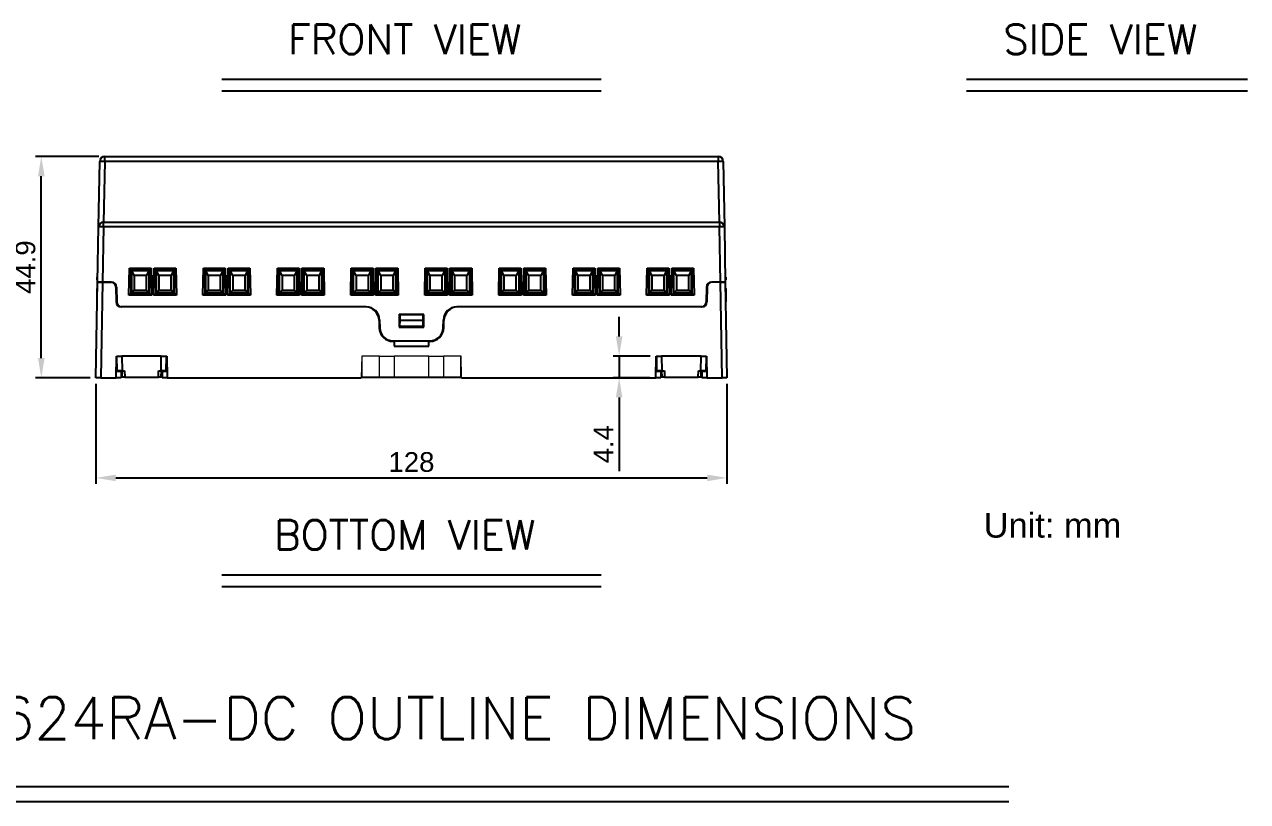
# Model space of a CAD drawing. Extents: x -197 to 433, y -280 to 31.
# Drawn here: x -64.8 to 183.3, y -280.1 to -122.3 of the extents above; entities that cross this region are included whole.
import ezdxf
from ezdxf.enums import TextEntityAlignment as Align

# ---------------------------------------------------------------- set-up
doc = ezdxf.new("R2010")
doc.units = 0
doc.header["$LTSCALE"] = 4
doc.header["$PDMODE"] = 2
doc.header["$PDSIZE"] = 3
doc.layers.get('0').update_dxf_attribs({"linetype": 'CONTINUOUS'})
doc.layers.get('DEFPOINTS').update_dxf_attribs({"linetype": 'CONTINUOUS'})
doc.layers.add('3', color=2, linetype='CONTINUOUS')
doc.layers.add('TEXT', color=3, linetype='CONTINUOUS')
doc.styles.add('DIMENSION', font='arial.ttf')
doc.styles.get("Standard").update_dxf_attribs({"font": 'romans.shx', "bigfont": 'cadsg.shx'})
doc.dimstyles.new('STANDARD$0', dxfattribs={"dimtxt": 2, "dimasz": 1.8, "dimexe": 1, "dimexo": 1, "dimgap": 1, "dimtad": 1, "dimzin": 13, "dimdsep": 46, "dimtxsty": 'Standard', "dimcen": 0.09, "dimadec": 0, "dimazin": 0, "dimtp": 0.3, "dimtfac": 1, "dimtix": 1, "dimtmove": 2, "dimatfit": 3, "dimfxl": 1, "dimtolj": 1, "dimtzin": 13, "dimarcsym": 0})

# ---------------------------------------------------------------- blocks, each defined once
blk = doc.blocks.new('*D549')
at = {"layer": '3', "color": 2, "lineweight": -2, "transparency": 16777216}
for p, q in [((-49.74, -149.16), (-62.6, -149.16)), ((-61.4, -190.06), (-61.4, -153.16)), ((-51.51, -194.06), (-62.6, -194.06))]:
    blk.add_line(p, q, dxfattribs=at)
at = {"layer": '3', "color": 2, "transparency": 16777216}
for points in [[(-62.07, -153.16), (-60.73, -153.16), (-61.4, -149.16)], [(-62.07, -190.06), (-60.73, -190.06), (-61.4, -194.06)]]:
    blk.add_solid(points, dxfattribs=at)
at = {"layer": 'DEFPOINTS', "color": 0, "transparency": 16777216}
for p in [(-61.4, -149.16), (-48.54, -149.16), (-50.31, -194.06)]:
    blk.add_point(p, dxfattribs=at)
at = {"layer": '3', "color": 3, "transparency": 16777216, "insert": (-64.6, -171.61), "char_height": 4, "attachment_point": 5, "rotation": 90, "style": 'DIMENSION'}
blk.add_mtext('\\A1;44.9', dxfattribs=at)
blk = doc.blocks.new('*D550')
at = {"layer": '3', "color": 2, "lineweight": -2, "transparency": 16777216}
for p, q in [((55.82, -185.66), (55.82, -181.66)), ((62.14, -189.66), (54.62, -189.66)), ((55.82, -189.66), (55.82, -194.06)), ((62.07, -194.06), (54.62, -194.06)), ((55.82, -198.06), (55.82, -213.03))]:
    blk.add_line(p, q, dxfattribs=at)
at = {"layer": '3', "color": 2, "transparency": 16777216}
for points in [[(55.15, -185.66), (56.48, -185.66), (55.82, -189.66)], [(55.15, -198.06), (56.48, -198.06), (55.82, -194.06)]]:
    blk.add_solid(points, dxfattribs=at)
at = {"layer": 'DEFPOINTS', "color": 0, "transparency": 16777216}
for p in [(55.82, -189.66), (63.34, -189.66), (63.27, -194.06)]:
    blk.add_point(p, dxfattribs=at)
at = {"layer": '3', "color": 3, "transparency": 16777216, "insert": (52.62, -207.54), "char_height": 4, "attachment_point": 5, "rotation": 90, "style": 'DIMENSION'}
blk.add_mtext('\\A1;4.4', dxfattribs=at)
blk = doc.blocks.new('*D551')
at = {"layer": '3', "color": 2, "lineweight": -2, "transparency": 16777216}
for p, q in [((-50.31, -195.26), (-50.31, -215.58)), ((77.69, -195.26), (77.69, -215.58)), ((-46.31, -214.38), (73.69, -214.38))]:
    blk.add_line(p, q, dxfattribs=at)
at = {"layer": '3', "color": 2, "transparency": 16777216}
for points in [[(-46.31, -213.72), (-46.31, -215.05), (-50.31, -214.38)], [(73.69, -213.72), (73.69, -215.05), (77.69, -214.38)]]:
    blk.add_solid(points, dxfattribs=at)
at = {"layer": 'DEFPOINTS', "color": 0, "transparency": 16777216}
for p in [(-50.31, -194.06), (77.69, -194.06), (77.69, -214.38)]:
    blk.add_point(p, dxfattribs=at)
at = {"layer": '3', "color": 3, "transparency": 16777216, "insert": (13.69, -211.18), "char_height": 4, "attachment_point": 5, "style": 'DIMENSION'}
blk.add_mtext('\\A1;128', dxfattribs=at)

msp = doc.modelspace()

# ---------------------------------------------------------------- linework, layer by layer
for p, q in [((-49.774, -163.44), (-49.542, -150.14)), ((-48.542, -150.14), (-48.757, -162.458)), ((-48.542, -149.158), (75.928, -149.158)), ((-48.542, -150.14), (-48.542, -149.158)), ((75.928, -150.14), (-48.542, -150.14)), ((75.928, -149.158), (75.928, -150.14)), ((76.143, -162.458), (75.928, -150.14)), ((76.927, -150.14), (77.16, -163.44)), ((-49.97, -174.658), (-49.774, -163.44)), ((-48.774, -163.44), (-48.97, -174.658)), ((-48.774, -162.458), (76.16, -162.458)), ((-48.774, -163.44), (-48.774, -162.458)), ((76.16, -163.44), (-48.774, -163.44)), ((76.16, -162.458), (76.16, -163.44)), ((76.355, -174.658), (76.16, -163.44)), ((77.16, -163.44), (77.355, -174.658)), ((-50.057, -173.658), (-49.953, -173.658)), ((-50.057, -174.158), (-50.057, -173.658)), ((-43.617, -177.317), (-43.52, -171.795)), ((-43.52, -171.795), (-39.095, -171.795)), ((-43.52, -171.795), (-43.257, -172.058)), ((-43.257, -172.058), (-43.257, -176.958)), ((-39.357, -172.058), (-43.257, -172.058)), ((-39.357, -172.158), (-43.257, -172.158)), ((-43.057, -176.808), (-43.057, -172.308)), ((-42.557, -173.308), (-43.057, -172.308)), ((-43.057, -172.308), (-39.557, -172.308)), ((-42.557, -173.308), (-42.557, -176.308)), ((-40.057, -173.308), (-42.557, -173.308)), ((-39.557, -172.308), (-40.057, -173.308)), ((-40.057, -176.308), (-40.057, -173.308)), ((-39.557, -172.308), (-39.557, -176.808)), ((-39.095, -171.795), (-39.357, -172.058)), ((-39.357, -176.958), (-39.357, -172.058)), ((-39.095, -171.795), (-38.998, -177.317)), ((-38.617, -177.317), (-38.52, -171.795)), ((-38.52, -171.795), (-34.095, -171.795)), ((-38.52, -171.795), (-38.257, -172.058)), ((-38.257, -172.058), (-38.257, -176.958)), ((-34.357, -172.058), (-38.257, -172.058)), ((-34.357, -172.158), (-38.257, -172.158)), ((-37.557, -173.308), (-38.057, -172.308)), ((-38.057, -172.308), (-34.557, -172.308)), ((-38.057, -176.808), (-38.057, -172.308)), ((-35.057, -173.308), (-37.557, -173.308)), ((-37.557, -173.308), (-37.557, -176.308)), ((-34.557, -172.308), (-35.057, -173.308)), ((-35.057, -176.308), (-35.057, -173.308)), ((-34.557, -172.308), (-34.557, -176.808)), ((-34.095, -171.795), (-34.357, -172.058)), ((-34.357, -176.958), (-34.357, -172.058)), ((-34.095, -171.795), (-33.998, -177.317)), ((-28.617, -177.317), (-28.52, -171.795)), ((-28.52, -171.795), (-24.095, -171.795)), ((-28.52, -171.795), (-28.257, -172.058)), ((-28.257, -172.058), (-28.257, -176.958)), ((-24.357, -172.058), (-28.257, -172.058)), ((-24.357, -172.158), (-28.257, -172.158)), ((-28.057, -176.808), (-28.057, -172.308)), ((-27.557, -173.308), (-28.057, -172.308)), ((-28.057, -172.308), (-24.557, -172.308)), ((-27.557, -173.308), (-27.557, -176.308)), ((-25.057, -173.308), (-27.557, -173.308)), ((-24.557, -172.308), (-25.057, -173.308)), ((-25.057, -176.308), (-25.057, -173.308)), ((-24.557, -172.308), (-24.557, -176.808)), ((-24.095, -171.795), (-24.357, -172.058)), ((-24.357, -176.958), (-24.357, -172.058)), ((-24.095, -171.795), (-23.998, -177.317)), ((-23.617, -177.317), (-23.52, -171.795)), ((-23.52, -171.795), (-19.095, -171.795)), ((-23.52, -171.795), (-23.257, -172.058)), ((-23.257, -172.058), (-23.257, -176.958)), ((-19.357, -172.058), (-23.257, -172.058)), ((-19.357, -172.158), (-23.257, -172.158)), ((-22.557, -173.308), (-23.057, -172.308)), ((-23.057, -172.308), (-19.557, -172.308)), ((-23.057, -176.808), (-23.057, -172.308)), ((-20.057, -173.308), (-22.557, -173.308)), ((-22.557, -173.308), (-22.557, -176.308)), ((-19.557, -172.308), (-20.057, -173.308)), ((-20.057, -176.308), (-20.057, -173.308)), ((-19.557, -172.308), (-19.557, -176.808)), ((-19.095, -171.795), (-19.357, -172.058)), ((-19.357, -176.958), (-19.357, -172.058)), ((-19.095, -171.795), (-18.998, -177.317)), ((-13.617, -177.317), (-13.52, -171.795)), ((-13.52, -171.795), (-9.095, -171.795)), ((-13.257, -172.058), (-13.52, -171.795)), ((-13.257, -172.058), (-13.257, -176.958)), ((-9.357, -172.058), (-13.257, -172.058)), ((-9.357, -172.158), (-13.257, -172.158)), ((-13.057, -172.308), (-9.557, -172.308)), ((-13.057, -176.808), (-13.057, -172.308)), ((-12.557, -173.308), (-13.057, -172.308)), ((-12.557, -173.308), (-12.557, -176.308)), ((-10.057, -173.308), (-12.557, -173.308)), ((-9.557, -172.308), (-10.057, -173.308)), ((-10.057, -176.308), (-10.057, -173.308)), ((-9.557, -172.308), (-9.557, -176.808)), ((-9.095, -171.795), (-9.357, -172.058)), ((-9.357, -176.958), (-9.357, -172.058)), ((-9.095, -171.795), (-8.998, -177.317)), ((-8.617, -177.317), (-8.52, -171.795)), ((-8.52, -171.795), (-4.095, -171.795)), ((-8.52, -171.795), (-8.257, -172.058)), ((-8.257, -172.058), (-8.257, -176.958)), ((-4.357, -172.058), (-8.257, -172.058)), ((-4.357, -172.158), (-8.257, -172.158)), ((-7.557, -173.308), (-8.057, -172.308)), ((-8.057, -172.308), (-4.557, -172.308)), ((-8.057, -176.808), (-8.057, -172.308)), ((-5.057, -173.308), (-7.557, -173.308)), ((-7.557, -173.308), (-7.557, -176.308)), ((-4.557, -172.308), (-5.057, -173.308)), ((-5.057, -176.308), (-5.057, -173.308)), ((-4.557, -172.308), (-4.557, -176.808)), ((-4.095, -171.795), (-4.357, -172.058)), ((-4.357, -176.958), (-4.357, -172.058)), ((-4.095, -171.795), (-3.998, -177.317)), ((1.383, -177.317), (1.48, -171.795)), ((1.48, -171.795), (5.905, -171.795)), ((1.48, -171.795), (1.743, -172.058)), ((1.743, -172.058), (1.743, -176.958)), ((5.643, -172.058), (1.743, -172.058)), ((5.643, -172.158), (1.743, -172.158)), ((1.943, -172.308), (5.443, -172.308)), ((1.943, -176.808), (1.943, -172.308)), ((2.443, -173.308), (1.943, -172.308)), ((4.943, -173.308), (2.443, -173.308)), ((2.443, -173.308), (2.443, -176.308)), ((5.443, -172.308), (4.943, -173.308)), ((4.943, -176.308), (4.943, -173.308)), ((5.443, -172.308), (5.443, -176.808)), ((5.905, -171.795), (5.643, -172.058)), ((5.643, -176.958), (5.643, -172.058)), ((5.905, -171.795), (6.002, -177.317)), ((6.383, -177.317), (6.48, -171.795)), ((6.48, -171.795), (10.905, -171.795)), ((6.48, -171.795), (6.743, -172.058)), ((6.743, -172.058), (6.743, -176.958)), ((10.643, -172.058), (6.743, -172.058)), ((10.643, -172.158), (6.743, -172.158)), ((6.943, -172.308), (10.443, -172.308)), ((6.943, -176.808), (6.943, -172.308)), ((7.443, -173.308), (6.943, -172.308)), ((9.943, -173.308), (7.443, -173.308)), ((7.443, -173.308), (7.443, -176.308)), ((10.443, -172.308), (9.943, -173.308)), ((9.943, -176.308), (9.943, -173.308)), ((10.443, -172.308), (10.443, -176.808)), ((10.905, -171.795), (10.643, -172.058)), ((10.643, -176.958), (10.643, -172.058)), ((10.905, -171.795), (11.002, -177.317)), ((16.383, -177.317), (16.48, -171.795)), ((16.48, -171.795), (20.905, -171.795)), ((16.48, -171.795), (16.743, -172.058)), ((16.743, -172.058), (16.743, -176.958)), ((20.643, -172.058), (16.743, -172.058)), ((20.643, -172.158), (16.743, -172.158)), ((16.943, -172.308), (20.443, -172.308)), ((16.943, -176.808), (16.943, -172.308)), ((17.443, -173.308), (16.943, -172.308)), ((19.943, -173.308), (17.443, -173.308)), ((17.443, -173.308), (17.443, -176.308)), ((20.443, -172.308), (19.943, -173.308)), ((19.943, -176.308), (19.943, -173.308)), ((20.443, -172.308), (20.443, -176.808)), ((20.905, -171.795), (20.643, -172.058)), ((20.643, -176.958), (20.643, -172.058)), ((20.905, -171.795), (21.002, -177.317)), ((21.383, -177.317), (21.48, -171.795)), ((21.48, -171.795), (25.905, -171.795)), ((21.48, -171.795), (21.743, -172.058)), ((21.743, -172.058), (21.743, -176.958)), ((25.643, -172.058), (21.743, -172.058)), ((25.643, -172.158), (21.743, -172.158)), ((21.943, -172.308), (25.443, -172.308)), ((21.943, -176.808), (21.943, -172.308)), ((22.443, -173.308), (21.943, -172.308)), ((22.443, -173.308), (22.443, -176.308)), ((24.943, -173.308), (22.443, -173.308)), ((25.443, -172.308), (24.943, -173.308)), ((24.943, -176.308), (24.943, -173.308)), ((25.443, -172.308), (25.443, -176.808)), ((25.905, -171.795), (25.643, -172.058)), ((25.643, -176.958), (25.643, -172.058)), ((25.905, -171.795), (26.002, -177.317)), ((31.383, -177.317), (31.48, -171.795)), ((31.48, -171.795), (35.905, -171.795)), ((31.48, -171.795), (31.743, -172.058)), ((31.743, -172.058), (31.743, -176.958)), ((35.643, -172.058), (31.743, -172.058)), ((35.643, -172.158), (31.743, -172.158)), ((32.443, -173.308), (31.943, -172.308)), ((31.943, -172.308), (35.443, -172.308)), ((31.943, -176.808), (31.943, -172.308)), ((34.943, -173.308), (32.443, -173.308)), ((32.443, -173.308), (32.443, -176.308)), ((35.443, -172.308), (34.943, -173.308)), ((34.943, -176.308), (34.943, -173.308)), ((35.443, -172.308), (35.443, -176.808)), ((35.643, -172.058), (35.905, -171.795)), ((35.643, -176.958), (35.643, -172.058)), ((35.905, -171.795), (36.002, -177.317)), ((36.383, -177.317), (36.48, -171.795)), ((36.48, -171.795), (40.905, -171.795)), ((36.48, -171.795), (36.743, -172.058)), ((36.743, -172.058), (36.743, -176.958)), ((40.643, -172.058), (36.743, -172.058)), ((40.643, -172.158), (36.743, -172.158)), ((36.943, -176.808), (36.943, -172.308)), ((37.443, -173.308), (36.943, -172.308)), ((36.943, -172.308), (40.443, -172.308)), ((37.443, -173.308), (37.443, -176.308)), ((39.943, -173.308), (37.443, -173.308)), ((40.443, -172.308), (39.943, -173.308)), ((39.943, -176.308), (39.943, -173.308)), ((40.443, -172.308), (40.443, -176.808)), ((40.905, -171.795), (40.643, -172.058)), ((40.643, -176.958), (40.643, -172.058)), ((40.905, -171.795), (41.002, -177.317)), ((46.383, -177.317), (46.48, -171.795)), ((46.48, -171.795), (50.905, -171.795)), ((46.48, -171.795), (46.743, -172.058)), ((46.743, -172.058), (46.743, -176.958)), ((50.643, -172.058), (46.743, -172.058)), ((50.643, -172.158), (46.743, -172.158)), ((47.443, -173.308), (46.943, -172.308)), ((46.943, -172.308), (50.443, -172.308)), ((46.943, -176.808), (46.943, -172.308)), ((49.943, -173.308), (47.443, -173.308)), ((47.443, -173.308), (47.443, -176.308)), ((50.443, -172.308), (49.943, -173.308)), ((49.943, -176.308), (49.943, -173.308)), ((50.443, -172.308), (50.443, -176.808)), ((50.905, -171.795), (50.643, -172.058)), ((50.643, -176.958), (50.643, -172.058)), ((50.905, -171.795), (51.002, -177.317)), ((51.383, -177.317), (51.48, -171.795)), ((51.48, -171.795), (55.905, -171.795)), ((51.48, -171.795), (51.743, -172.058)), ((51.743, -172.058), (51.743, -176.958)), ((55.643, -172.058), (51.743, -172.058)), ((55.643, -172.158), (51.743, -172.158)), ((51.943, -176.808), (51.943, -172.308)), ((52.443, -173.308), (51.943, -172.308)), ((51.943, -172.308), (55.443, -172.308)), ((52.443, -173.308), (52.443, -176.308)), ((54.943, -173.308), (52.443, -173.308)), ((55.443, -172.308), (54.943, -173.308)), ((54.943, -176.308), (54.943, -173.308)), ((55.443, -172.308), (55.443, -176.808)), ((55.643, -172.058), (55.905, -171.795)), ((55.643, -176.958), (55.643, -172.058)), ((55.905, -171.795), (56.002, -177.317)), ((61.383, -177.317), (61.48, -171.795)), ((61.48, -171.795), (65.905, -171.795)), ((61.48, -171.795), (61.743, -172.058)), ((61.743, -172.058), (61.743, -176.958)), ((65.643, -172.058), (61.743, -172.058)), ((65.643, -172.158), (61.743, -172.158)), ((62.443, -173.308), (61.943, -172.308)), ((61.943, -172.308), (65.443, -172.308)), ((61.943, -176.808), (61.943, -172.308)), ((64.943, -173.308), (62.443, -173.308)), ((62.443, -173.308), (62.443, -176.308)), ((65.443, -172.308), (64.943, -173.308)), ((64.943, -176.308), (64.943, -173.308)), ((65.443, -172.308), (65.443, -176.808)), ((65.905, -171.795), (65.643, -172.058)), ((65.643, -176.958), (65.643, -172.058)), ((65.905, -171.795), (66.002, -177.317)), ((66.383, -177.317), (66.48, -171.795)), ((66.48, -171.795), (70.905, -171.795)), ((66.743, -172.058), (66.48, -171.795)), ((66.743, -172.058), (66.743, -176.958)), ((70.643, -172.058), (66.743, -172.058)), ((70.643, -172.158), (66.743, -172.158)), ((66.943, -172.308), (70.443, -172.308)), ((66.943, -176.808), (66.943, -172.308)), ((67.443, -173.308), (66.943, -172.308)), ((69.943, -173.308), (67.443, -173.308)), ((67.443, -173.308), (67.443, -176.308)), ((70.443, -172.308), (69.943, -173.308)), ((69.943, -176.308), (69.943, -173.308)), ((70.443, -172.308), (70.443, -176.808)), ((70.905, -171.795), (70.643, -172.058)), ((70.643, -176.958), (70.643, -172.058)), ((70.905, -171.795), (71.002, -177.317)), ((77.443, -173.658), (77.338, -173.658)), ((77.443, -173.658), (77.443, -174.158)), ((-50.309, -194.058), (-49.97, -174.658)), ((-50.057, -174.158), (-49.963, -174.252)), ((-49.992, -175.892), (-50.057, -175.958)), ((-50.057, -177.158), (-50.057, -175.958)), ((-48.97, -174.658), (-49.97, -174.658)), ((-49.97, -174.658), (-48.97, -174.658)), ((-48.97, -174.658), (-49.309, -194.058)), ((-48.97, -174.658), (-47.162, -174.658)), ((-47.277, -174.658), (-48.97, -174.658)), ((-46.459, -175.082), (-46.462, -174.944)), ((-46.278, -175.64), (-46.225, -178.675)), ((-46.162, -175.64), (-46.109, -178.675)), ((73.547, -175.64), (73.494, -178.675)), ((73.663, -175.64), (73.61, -178.675)), ((73.845, -175.082), (73.847, -174.944)), ((76.355, -174.658), (74.547, -174.658)), ((76.355, -174.658), (74.663, -174.658)), ((77.355, -174.658), (76.355, -174.658)), ((76.694, -194.058), (76.355, -174.658)), ((76.355, -174.658), (77.355, -174.658)), ((77.443, -174.158), (77.348, -174.252)), ((77.355, -174.658), (77.694, -194.058)), ((77.377, -175.892), (77.443, -175.958)), ((77.443, -175.958), (77.443, -178.658)), ((-50.057, -177.158), (-50.014, -177.158)), ((-50.057, -178.658), (-50.057, -177.158)), ((-43.257, -176.958), (-43.617, -177.317)), ((-38.998, -177.317), (-43.617, -177.317)), ((-43.257, -176.958), (-39.357, -176.958)), ((-42.557, -176.308), (-43.057, -176.808)), ((-39.557, -176.808), (-43.057, -176.808)), ((-42.557, -176.308), (-40.057, -176.308)), ((-40.057, -176.308), (-39.557, -176.808)), ((-39.357, -176.958), (-38.998, -177.317)), ((-38.257, -176.958), (-38.617, -177.317)), ((-33.998, -177.317), (-38.617, -177.317)), ((-38.257, -176.958), (-34.357, -176.958)), ((-38.057, -176.808), (-37.557, -176.308)), ((-34.557, -176.808), (-38.057, -176.808)), ((-37.557, -176.308), (-35.057, -176.308)), ((-34.557, -176.808), (-35.057, -176.308)), ((-34.357, -176.958), (-33.998, -177.317)), ((-28.257, -176.958), (-28.617, -177.317)), ((-23.998, -177.317), (-28.617, -177.317)), ((-28.257, -176.958), (-24.357, -176.958)), ((-27.557, -176.308), (-28.057, -176.808)), ((-24.557, -176.808), (-28.057, -176.808)), ((-27.557, -176.308), (-25.057, -176.308)), ((-25.057, -176.308), (-24.557, -176.808)), ((-24.357, -176.958), (-23.998, -177.317)), ((-23.257, -176.958), (-23.617, -177.317)), ((-18.998, -177.317), (-23.617, -177.317)), ((-23.257, -176.958), (-19.357, -176.958)), ((-23.057, -176.808), (-22.557, -176.308)), ((-19.557, -176.808), (-23.057, -176.808)), ((-22.557, -176.308), (-20.057, -176.308)), ((-19.557, -176.808), (-20.057, -176.308)), ((-19.357, -176.958), (-18.998, -177.317)), ((-13.257, -176.958), (-13.617, -177.317)), ((-8.998, -177.317), (-13.617, -177.317)), ((-13.257, -176.958), (-9.357, -176.958)), ((-12.557, -176.308), (-13.057, -176.808)), ((-9.557, -176.808), (-13.057, -176.808)), ((-12.557, -176.308), (-10.057, -176.308)), ((-10.057, -176.308), (-9.557, -176.808)), ((-8.998, -177.317), (-9.357, -176.958)), ((-8.257, -176.958), (-8.617, -177.317)), ((-3.998, -177.317), (-8.617, -177.317)), ((-8.257, -176.958), (-4.357, -176.958)), ((-8.057, -176.808), (-7.557, -176.308)), ((-4.557, -176.808), (-8.057, -176.808)), ((-7.557, -176.308), (-5.057, -176.308)), ((-4.557, -176.808), (-5.057, -176.308)), ((-4.357, -176.958), (-3.998, -177.317)), ((1.743, -176.958), (1.383, -177.317)), ((6.002, -177.317), (1.383, -177.317)), ((1.743, -176.958), (5.643, -176.958)), ((2.443, -176.308), (1.943, -176.808)), ((5.443, -176.808), (1.943, -176.808)), ((2.443, -176.308), (4.943, -176.308)), ((4.943, -176.308), (5.443, -176.808)), ((5.643, -176.958), (6.002, -177.317)), ((6.743, -176.958), (6.383, -177.317)), ((11.002, -177.317), (6.383, -177.317)), ((6.743, -176.958), (10.643, -176.958)), ((6.943, -176.808), (7.443, -176.308)), ((10.443, -176.808), (6.943, -176.808)), ((7.443, -176.308), (9.943, -176.308)), ((10.443, -176.808), (9.943, -176.308)), ((10.643, -176.958), (11.002, -177.317)), ((16.743, -176.958), (16.383, -177.317)), ((21.002, -177.317), (16.383, -177.317)), ((16.743, -176.958), (20.643, -176.958)), ((17.443, -176.308), (16.943, -176.808)), ((20.443, -176.808), (16.943, -176.808)), ((17.443, -176.308), (19.943, -176.308)), ((19.943, -176.308), (20.443, -176.808)), ((20.643, -176.958), (21.002, -177.317)), ((21.743, -176.958), (21.383, -177.317)), ((26.002, -177.317), (21.383, -177.317)), ((21.743, -176.958), (25.643, -176.958)), ((21.943, -176.808), (22.443, -176.308)), ((25.443, -176.808), (21.943, -176.808)), ((22.443, -176.308), (24.943, -176.308)), ((25.443, -176.808), (24.943, -176.308)), ((25.643, -176.958), (26.002, -177.317)), ((31.383, -177.317), (31.743, -176.958)), ((36.002, -177.317), (31.383, -177.317)), ((31.743, -176.958), (35.643, -176.958)), ((32.443, -176.308), (31.943, -176.808)), ((35.443, -176.808), (31.943, -176.808)), ((32.443, -176.308), (34.943, -176.308)), ((34.943, -176.308), (35.443, -176.808)), ((35.643, -176.958), (36.002, -177.317)), ((36.743, -176.958), (36.383, -177.317)), ((41.002, -177.317), (36.383, -177.317)), ((36.743, -176.958), (40.643, -176.958)), ((36.943, -176.808), (37.443, -176.308)), ((40.443, -176.808), (36.943, -176.808)), ((37.443, -176.308), (39.943, -176.308)), ((40.443, -176.808), (39.943, -176.308)), ((40.643, -176.958), (41.002, -177.317)), ((46.743, -176.958), (46.383, -177.317)), ((51.002, -177.317), (46.383, -177.317)), ((46.743, -176.958), (50.643, -176.958)), ((47.443, -176.308), (46.943, -176.808)), ((50.443, -176.808), (46.943, -176.808)), ((47.443, -176.308), (49.943, -176.308)), ((49.943, -176.308), (50.443, -176.808)), ((50.643, -176.958), (51.002, -177.317)), ((51.383, -177.317), (51.743, -176.958)), ((56.002, -177.317), (51.383, -177.317)), ((51.743, -176.958), (55.643, -176.958)), ((51.943, -176.808), (52.443, -176.308)), ((55.443, -176.808), (51.943, -176.808)), ((52.443, -176.308), (54.943, -176.308)), ((55.443, -176.808), (54.943, -176.308)), ((55.643, -176.958), (56.002, -177.317)), ((61.743, -176.958), (61.383, -177.317)), ((66.002, -177.317), (61.383, -177.317)), ((61.743, -176.958), (65.643, -176.958)), ((62.443, -176.308), (61.943, -176.808)), ((65.443, -176.808), (61.943, -176.808)), ((62.443, -176.308), (64.943, -176.308)), ((64.943, -176.308), (65.443, -176.808)), ((65.643, -176.958), (66.002, -177.317)), ((66.743, -176.958), (66.383, -177.317)), ((71.002, -177.317), (66.383, -177.317)), ((66.743, -176.958), (70.643, -176.958)), ((66.943, -176.808), (67.443, -176.308)), ((70.443, -176.808), (66.943, -176.808)), ((67.443, -176.308), (69.943, -176.308)), ((70.443, -176.808), (69.943, -176.308)), ((71.002, -177.317), (70.643, -176.958)), ((-50.057, -178.658), (-50.04, -178.658)), ((-46.225, -178.658), (-46.11, -178.658)), ((4.319, -179.658), (-45.225, -179.658)), ((4.519, -179.658), (-45.109, -179.658)), ((6.051, -180.258), (6.216, -180.258)), ((21.169, -180.258), (21.334, -180.258)), ((72.495, -179.658), (22.866, -179.658)), ((72.61, -179.658), (23.066, -179.658)), ((73.495, -178.658), (73.61, -178.658)), ((77.443, -178.658), (77.425, -178.658)), ((7.118, -182.409), (7.145, -183.906)), ((7.218, -182.31), (7.246, -183.905)), ((16.223, -181.227), (11.162, -181.227)), ((11.162, -181.227), (11.162, -183.788)), ((11.187, -181.252), (11.162, -181.227)), ((11.187, -181.252), (11.187, -183.763)), ((16.198, -181.252), (11.187, -181.252)), ((11.313, -182.392), (11.293, -183.558)), ((11.293, -183.558), (16.093, -183.558)), ((11.332, -181.303), (11.313, -182.392)), ((11.313, -182.392), (16.072, -182.392)), ((11.333, -181.258), (11.332, -181.303)), ((16.052, -181.258), (11.333, -181.258)), ((16.053, -181.303), (16.052, -181.258)), ((16.072, -182.392), (16.053, -181.303)), ((16.093, -183.558), (16.072, -182.392)), ((16.198, -181.252), (16.223, -181.227)), ((16.198, -183.763), (16.198, -181.252)), ((16.224, -183.788), (16.223, -181.227)), ((20.139, -183.905), (20.167, -182.31)), ((20.241, -183.906), (20.267, -182.409)), ((11.187, -183.763), (11.162, -183.788)), ((11.162, -183.788), (16.224, -183.788)), ((11.187, -183.763), (16.198, -183.763)), ((16.198, -183.763), (16.224, -183.788)), ((10.175, -186.658), (9.944, -186.658)), ((9.946, -186.558), (17.439, -186.558)), ((10.175, -186.658), (10.193, -187.658)), ((10.193, -187.658), (17.193, -187.658)), ((17.193, -187.658), (17.21, -186.658)), ((17.441, -186.658), (17.21, -186.658)), ((-46.234, -194.058), (-46.157, -189.658)), ((-46.157, -189.658), (-46.057, -189.658)), ((-46.157, -189.658), (-46.157, -192.758)), ((-46.005, -192.658), (-46.057, -189.658)), ((-46.057, -189.658), (-45.058, -189.658)), ((-45.058, -189.658), (-45.005, -192.658)), ((-37.057, -189.658), (-45.058, -189.658)), ((-37.11, -192.658), (-37.057, -189.658)), ((-37.057, -189.658), (-36.057, -189.658)), ((-36.057, -189.658), (-36.11, -192.658)), ((-36.057, -189.658), (-35.957, -189.658)), ((-35.957, -189.658), (-35.881, -194.058)), ((-35.957, -192.758), (-35.957, -189.658)), ((63.266, -194.058), (63.343, -189.658)), ((63.343, -189.658), (63.443, -189.658)), ((63.343, -189.658), (63.343, -192.758)), ((63.495, -192.658), (63.443, -189.658)), ((63.443, -189.658), (64.442, -189.658)), ((64.442, -189.658), (64.495, -192.658)), ((72.443, -189.658), (64.442, -189.658)), ((72.39, -192.658), (72.443, -189.658)), ((72.443, -189.658), (73.443, -189.658)), ((73.443, -189.658), (73.39, -192.658)), ((73.443, -189.658), (73.543, -189.658)), ((73.543, -189.658), (73.619, -194.058)), ((73.543, -192.758), (73.543, -189.658)), ((-46.157, -192.758), (-46.212, -192.758)), ((-45.212, -192.758), (-46.157, -192.758)), ((-45.005, -192.658), (-46.005, -192.658)), ((-45.212, -192.758), (-45.234, -194.058)), ((-45.005, -192.658), (-44.505, -192.658)), ((-44.982, -193.958), (-45.005, -192.658)), ((-44.505, -192.658), (-44.482, -193.958)), ((-37.632, -193.958), (-37.61, -192.658)), ((-37.61, -192.658), (-37.11, -192.658)), ((-37.11, -192.658), (-37.132, -193.958)), ((-36.11, -192.658), (-37.11, -192.658)), ((-35.957, -192.758), (-36.903, -192.758)), ((-36.903, -192.758), (-36.881, -194.058)), ((-35.903, -192.758), (-35.957, -192.758)), ((63.343, -192.758), (63.288, -192.758)), ((64.288, -192.758), (63.343, -192.758)), ((64.495, -192.658), (63.495, -192.658)), ((64.288, -192.758), (64.266, -194.058)), ((64.495, -192.658), (64.995, -192.658)), ((64.518, -193.958), (64.495, -192.658)), ((64.995, -192.658), (65.018, -193.958)), ((71.868, -193.958), (71.89, -192.658)), ((71.89, -192.658), (72.39, -192.658)), ((72.39, -192.658), (72.368, -193.958)), ((73.39, -192.658), (72.39, -192.658)), ((72.597, -192.758), (72.619, -194.058)), ((73.543, -192.758), (72.597, -192.758)), ((73.597, -192.758), (73.543, -192.758)), ((-49.309, -194.058), (-50.309, -194.058)), ((-49.309, -194.058), (-46.234, -194.058)), ((-45.234, -194.058), (-46.234, -194.058)), ((-44.982, -193.958), (-45.232, -193.958)), ((-44.482, -193.958), (-44.982, -193.958)), ((-44.482, -193.958), (-37.632, -193.958)), ((-37.132, -193.958), (-37.632, -193.958)), ((-36.882, -193.958), (-37.132, -193.958)), ((-35.881, -194.058), (-36.881, -194.058)), ((-35.881, -194.058), (3.516, -194.058)), ((23.869, -194.058), (63.266, -194.058)), ((64.266, -194.058), (63.266, -194.058)), ((64.518, -193.958), (64.268, -193.958)), ((65.018, -193.958), (64.518, -193.958)), ((65.018, -193.958), (71.868, -193.958)), ((72.368, -193.958), (71.868, -193.958)), ((72.618, -193.958), (72.368, -193.958)), ((73.619, -194.058), (72.619, -194.058)), ((73.619, -194.058), (76.694, -194.058)), ((77.694, -194.058), (76.694, -194.058))]:
    msp.add_line(p, q)
at = {"color": 7, "linetype": 'Continuous', "lineweight": 15}
for p, q in [((3.593, -189.658), (3.516, -194.058)), ((3.693, -190.058), (3.586, -190.058)), ((3.589, -189.858), (3.693, -189.858)), ((7.193, -189.658), (3.593, -189.658)), ((3.693, -193.958), (3.693, -189.658)), ((7.193, -193.958), (7.193, -189.658)), ((7.193, -189.658), (10.193, -189.658)), ((10.193, -189.658), (10.193, -193.958)), ((17.193, -189.658), (10.193, -189.658)), ((17.193, -193.958), (17.193, -189.658)), ((17.193, -189.658), (20.193, -189.658)), ((20.193, -189.658), (20.193, -193.958)), ((23.793, -189.658), (20.193, -189.658)), ((23.693, -193.958), (23.693, -189.658)), ((23.693, -189.858), (23.796, -189.858)), ((23.8, -190.058), (23.693, -190.058)), ((23.869, -194.058), (23.793, -189.658)), ((3.693, -191.058), (3.568, -191.058)), ((23.817, -191.058), (23.693, -191.058)), ((5.316, -194.058), (3.516, -194.058)), ((7.193, -193.958), (3.693, -193.958)), ((5.316, -194.058), (5.318, -193.958)), ((22.069, -194.058), (5.316, -194.058)), ((10.193, -193.958), (7.193, -193.958)), ((17.193, -193.958), (10.193, -193.958)), ((20.193, -193.958), (17.193, -193.958)), ((23.693, -193.958), (20.193, -193.958)), ((22.068, -193.958), (22.069, -194.058)), ((23.869, -194.058), (22.069, -194.058))]:
    msp.add_line(p, q, dxfattribs=at)
for centre, radius, start, end in [((-48.542, -150.158), 1, 90, 179), ((-49.042, -164.463), 14.331, 88.00095, 91.99905), ((75.928, -150.158), 1, 1, 90), ((76.427, -164.463), 14.332, 88.00095, 91.99905), ((-48.774, -163.458), 1, 90, 179), ((-49.274, -177.767), 14.336, 88.00158, 91.99842), ((76.16, -163.458), 1, 1, 90), ((76.66, -177.767), 14.336, 88.00159, 91.99841), ((-47.277, -175.658), 1, 1, 90), ((-47.162, -175.658), 1, 1, 90), ((74.547, -175.658), 1, 90, 179), ((74.663, -175.658), 1, 90, 179), ((-45.225, -178.658), 1, 181, 270), ((-45.109, -178.658), 1, 181, 270), ((4.319, -182.458), 2.8, 1, 90), ((4.519, -182.358), 2.7, 1, 90), ((22.866, -182.358), 2.7, 90, 179), ((23.066, -182.458), 2.8, 90, 179), ((72.495, -178.658), 1, 270, 359), ((72.61, -178.658), 1, 270, 359), ((9.944, -183.858), 2.8, 181, 270), ((9.946, -183.858), 2.7, 181, 270), ((17.439, -183.858), 2.7, 270, 359), ((17.441, -183.858), 2.8, 270, 359)]:
    msp.add_arc(centre, radius, start, end)
at = {"layer": '3'}
for p, q in [((-24.803, -133.454), (52.188, -133.454)), ((126.299, -133.454), (183.289, -133.454)), ((-24.803, -135.825), (52.188, -135.825)), ((126.299, -135.825), (183.289, -135.825)), ((-24.803, -234.051), (52.188, -234.051)), ((-24.803, -236.422), (52.188, -236.422)), ((-111.738, -277.006), (134.845, -277.006)), ((-111.738, -280.073), (134.845, -280.073))]:
    msp.add_line(p, q, dxfattribs=at)

# ---------------------------------------------------------------- texts
at = {"layer": 'TEXT'}
for s, height, p in [('FRONT VIEW', 6, (12.318, -125.344)), ('SIDE VIEW', 6, (153.42, -125.344)), ('BOTTOM VIEW', 6, (12.318, -225.941)), ('MSB624RA-DC OUTLINE DIMENSIONS', 8.5, (11.189, -263.164))]:
    msp.add_text(s, height=height, dxfattribs=at).set_placement(p, align=Align.MIDDLE_CENTER)
at = {"layer": 'TEXT', "style": 'DIMENSION'}
msp.add_text('Unit: mm', height=5, dxfattribs=at).set_placement((143.724, -224.009), align=Align.MIDDLE_CENTER)

# ---------------------------------------------------------------- dimensions: what is measured, and where the dimension line sits
at = {"layer": '3'}
dim = msp.add_linear_dim(base=(-61.402, -149.158), p1=(-50.309, -194.058), p2=(-48.542, -149.158), angle=90, dimstyle='STANDARD$0', override={"dimtxt": 4, "dimasz": 4, "dimexe": 1.2, "dimexo": 1.2, "dimgap": 1.2, "dimzin": 8, "dimtxsty": 'DIMENSION', "dimcen": 0, "dimclrd": 2, "dimclre": 2, "dimclrt": 3, "dimatfit": 0, "dimtzin": 8}, dxfattribs=at)
dim.commit()
dim.dimension.update_dxf_attribs({"geometry": '*D549', "text_midpoint": (-64.602, -171.608)})
dim = msp.add_linear_dim(base=(55.817, -189.658), p1=(63.266, -194.058), p2=(63.343, -189.658), angle=90, dimstyle='STANDARD$0', override={"dimtxt": 4, "dimasz": 4, "dimexe": 1.2, "dimexo": 1.2, "dimgap": 1.2, "dimzin": 8, "dimtxsty": 'DIMENSION', "dimcen": 0, "dimclrd": 2, "dimclre": 2, "dimclrt": 3, "dimtmove": 0, "dimatfit": 0, "dimtzin": 8}, dxfattribs=at)
dim.commit()
dim.dimension.update_dxf_attribs({"geometry": '*D550', "text_midpoint": (55.817, -207.543), "dimtype": 160})
dim = msp.add_linear_dim(base=(77.694, -214.385), p1=(-50.309, -194.058), p2=(77.694, -194.058), dimstyle='STANDARD$0', override={"dimtxt": 4, "dimasz": 4, "dimexe": 1.2, "dimexo": 1.2, "dimgap": 1.2, "dimzin": 8, "dimtxsty": 'DIMENSION', "dimcen": 0, "dimclrd": 2, "dimclre": 2, "dimclrt": 3, "dimatfit": 0, "dimtzin": 8}, dxfattribs=at)
dim.commit()
dim.dimension.update_dxf_attribs({"geometry": '*D551', "text_midpoint": (13.693, -211.185)})

doc.saveas('drawing.dxf')
